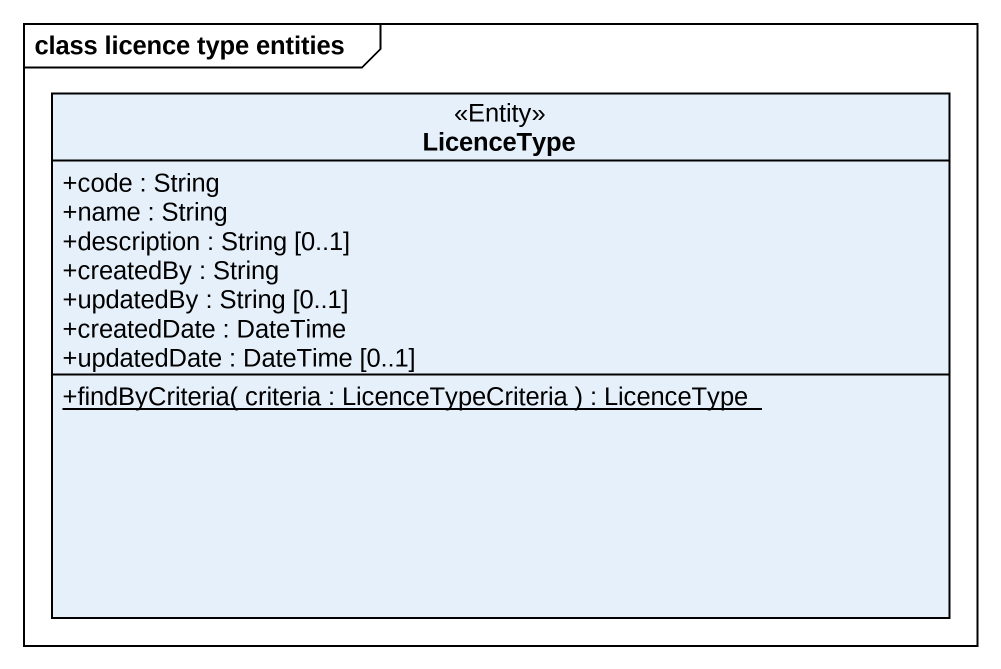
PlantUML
@startuml
mainframe class licence type entities
hide circle
hide empty members
skinparam classAttributeIconSize 0
class LicenceType <<Entity>> {
  +code : String
  +name : String
  +description : String [0..1]
  +createdBy : String
  +updatedBy : String [0..1]
  +createdDate : DateTime
  +updatedDate : DateTime [0..1]
  {static} +findByCriteria( criteria : LicenceTypeCriteria ) : LicenceType
}
@enduml
